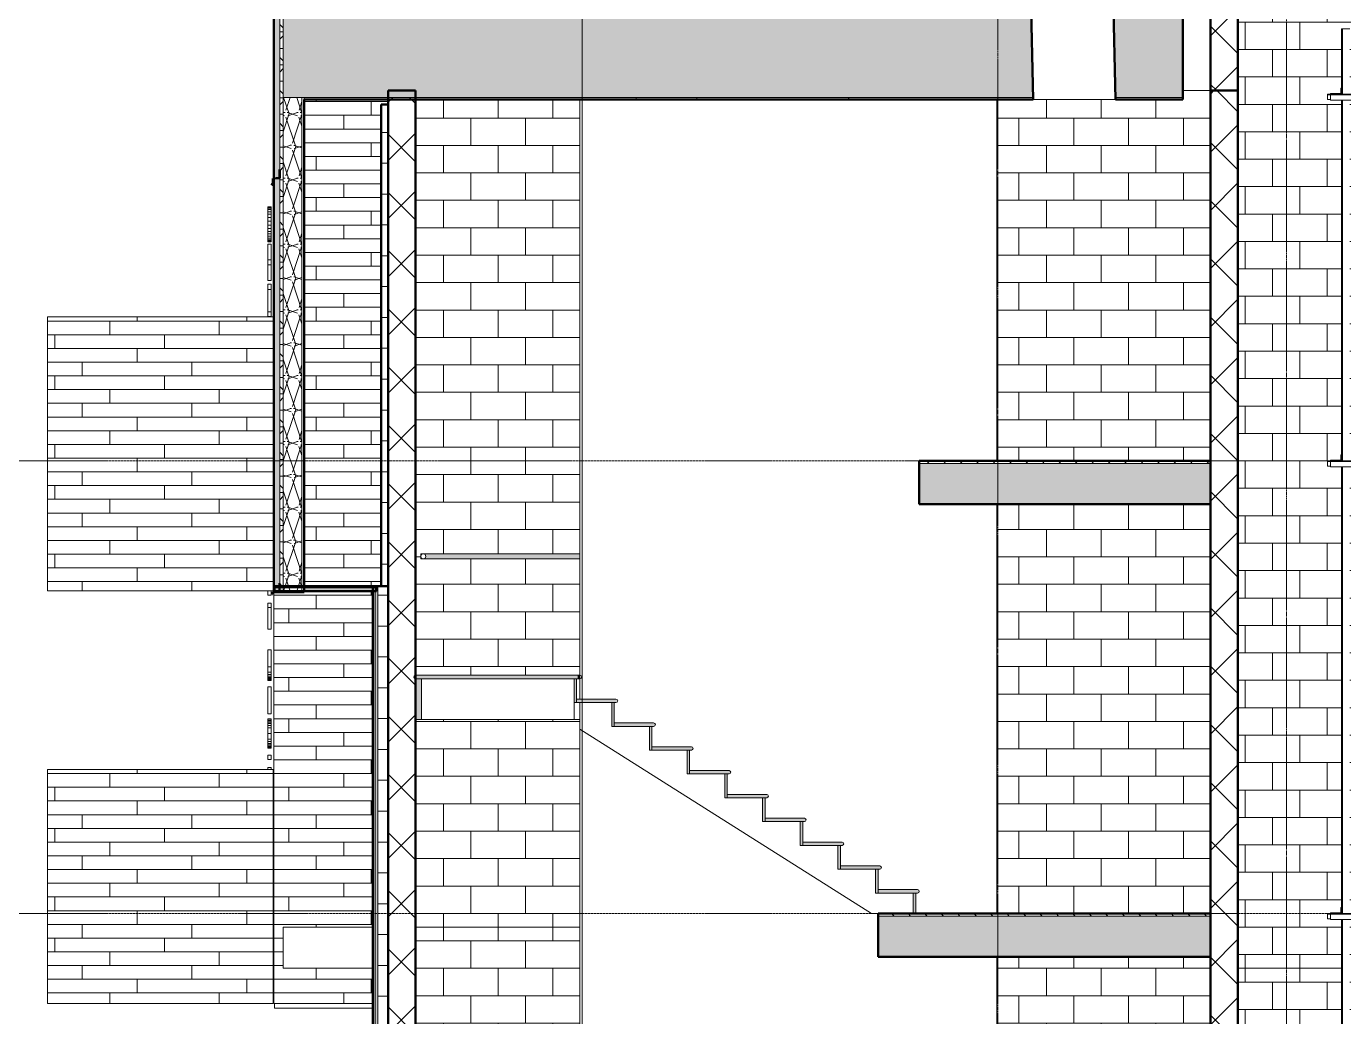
# Model space of a CAD drawing. Header units: inches. Extents: x 9661 to 15313, y -337 to 660.
# Drawn here: x 13187 to 13571.5, y 105.9 to 394.7 of the extents above; entities that cross this region are included whole.
import ezdxf

# ---------------------------------------------------------------- set-up
doc = ezdxf.new("R2010")
doc.units = ezdxf.units.IN
doc.header["$MEASUREMENT"] = 0
doc.linetypes.add('Dash Dot 3_16_', pattern=[0.3125, 0.1875, -0.0625, 0, -0.0625])
doc.linetypes.add('Grid Line 1_2_', pattern=[0.875, 0.5, -0.125, 0.125, -0.125])
for name, color, linetype, lineweight in [('0-4', 130, 'Continuous', 5), ('0-6', 250, 'Continuous', 50), ('A-ANNO-SYMB-1', 150, 'Dash Dot 3_16_', 9), ('A-CLNG', 13, 'Continuous', 13), ('A-CLNG-1', 135, 'Continuous', 13), ('A-CLNG-3', 13, 'Continuous', 50), ('A-CLNG-4', 31, 'Continuous', 5), ('A-CLNG-PATT-1', 13, 'Continuous', 9), ('A-FLOR-1', 135, 'Continuous', 13), ('A-FLOR-6', 31, 'Continuous', 5), ('A-FLOR-7', 250, 'Continuous', 50), ('A-FLOR-HRAL-1', 9, 'Continuous', 9), ('A-FLOR-HRAL-2', 7, 'Continuous', 9), ('A-FLOR-LEVL-1', 51, 'Grid Line 1_2_', 9), ('A-FLOR-MCUT-1', 10, 'Continuous', 13), ('A-FLOR-PATT-2', 55, 'Continuous', 9), ('A-GENM-1', 55, 'Continuous', 9), ('A-ROOF', 132, 'Continuous', 13), ('A-ROOF-2', 132, 'Continuous', 50), ('A-ROOF-3', 135, 'Continuous', 13), ('A-ROOF-PATT-1', 132, 'Continuous', 9), ('A-WALL', 113, 'Continuous', 13), ('A-WALL-1', 10, 'Continuous', 13), ('A-WALL-2', 135, 'Continuous', 13), ('A-WALL-3', 251, 'Continuous', 5), ('A-WALL-4', 8, 'Continuous', 5), ('A-WALL-6', 31, 'Continuous', 5), ('A-WALL-7', 252, 'Continuous', 13), ('A-WALL-8', 113, 'Continuous', 50), ('A-WALL-9', 250, 'Continuous', 50), ('A-WALL-PATT-3', 45, 'Continuous', 9), ('A-WALL-PATT-4', 55, 'Continuous', 9), ('A-WALL-PATT-5', 111, 'Continuous', 9), ('G-ANNO-SYMB-1', 111, 'Continuous', 9), ('I-WALL-2', 135, 'Continuous', 13), ('S-STRS-2', 31, 'Continuous', 5), ('S-STRS-3', 7, 'Continuous', 9)]:
    doc.layers.add(name, color=color, linetype=linetype, lineweight=lineweight)
pattern_1 = [(0, (-3012.324, 138.832), (0, 4.798), []), (315, (-3012.324, 138.832), (4.798427, 0), [6.786, -6.786]), (45, (-3012.324, 138.832), (4.798427, 0), [6.786, -6.786])]
pattern_2 = [(45, (-3012.324, 138.832), (-8.48528, 8.48528), []), (135, (-3012.324, 138.832), (-8.48528, -8.48528), [])]
pattern_3 = [(0, (14107.5676, 138.832), (0, 4.798), []), (315, (14107.5676, 138.832), (4.798427, 0), [6.786, -6.786]), (45, (14107.5676, 138.832), (4.798427, 0), [6.786, -6.786])]
pattern_4 = [(161.57, (14108.0476, 139.312), (-3.8399538, -1.54e-05), [0, -27.322, 3.034, 0]), (18.43, (14107.0876, 139.312), (-3.8399538, 1.54e-05), [0, -27.322, 3.034, 0]), (108.43, (14108.0476, 139.312), (1.919622, -9.6005246), [9.106, -21.25]), (71.57, (14107.0876, 139.312), (1.919622, 9.6005246), [9.106, -21.25])]
pattern_5 = [(0, (14107.568, 138.832), (30.72, 7.68), [1.267, -21.773, 1.267, -21.773, -122.88]), (0, (14107.568, 138.832), (30.72, 7.68), [-46.08, 1.267, -44.813, 1.267, -21.773, -53.76]), (0, (14107.568, 138.832), (30.72, 7.68), [-115.2, 1.267, -14.093, 1.267, -37.133]), (120, (14119.088, 142.672), (-22.011075, 22.7643), [1.267, -21.773, 1.267, -21.773, -122.88]), (120, (14119.088, 142.672), (-22.011075, 22.7643), [-46.08, 1.267, -44.813, 1.267, -21.773, -53.76]), (120, (14119.088, 142.672), (-22.011075, 22.7643), [-115.2, 1.267, -14.093, 1.267, -37.133]), (240, (14122.928, 158.032), (-8.708925, -30.4443), [1.267, -21.773, 1.267, -21.773, -122.88]), (240, (14122.928, 158.032), (-8.708925, -30.4443), [-46.08, 1.267, -44.813, 1.267, -21.773, -53.76]), (240, (14122.928, 158.032), (-8.708925, -30.4443), [-115.2, 1.267, -14.093, 1.267, -37.133])]
pattern_6 = [(0, (14107.568, 138.832), (0, 9), []), (90, (14107.568, 138.832), (-9, 6e-16), [])]

# ---------------------------------------------------------------- blocks, each defined once
blk = doc.blocks.new('Railing - Railing-2254808-BUILDING SECTION - NORTH_SOUTH AT ELEVATOR AND COURTYARD - LOOKING EAST')
at = {"layer": 'A-FLOR-HRAL-1'}
h = blk.add_hatch(color=256, dxfattribs=at)
h.paths.add_polyline_path([(-3817.82, 240.16), (-3817.75, 240.46), (-3817.72, 240.53), (-3817.6, 240.69), (-3817.45, 240.81), (-3817.27, 240.88), (-3817.27, 240.91), (-3817.82, 240.88), (-3817.82, 240.31)], flags=0)
h.paths.add_polyline_path([(-3803.9, 240.16), (-3771.32, 240.16), (-3771.32, 240.91), (-3816.88, 240.88), (-3816.7, 240.81), (-3816.54, 240.69), (-3816.4, 240.46), (-3816.35, 240.35), (-3816.32, 240.16), (-3816.27, 240.16)], flags=0)
h = blk.add_hatch(color=256, dxfattribs=at)
h.paths.add_polyline_path([(-3817.07, 239.41), (-3771.32, 239.43), (-3771.32, 240.16), (-3816.32, 240.16), (-3816.35, 239.96), (-3816.42, 239.78), (-3816.54, 239.63), (-3816.7, 239.51), (-3816.88, 239.43), (-3817.07, 239.41)], flags=0)
h.paths.add_polyline_path([(-3817.07, 239.41), (-3817.08, 239.41), (-3817.72, 239.41)], flags=0)
h.paths.add_polyline_path([(-3817.82, 239.41), (-3817.27, 239.43), (-3817.45, 239.51), (-3817.6, 239.63), (-3817.72, 239.78), (-3817.8, 239.96), (-3817.82, 239.96), (-3817.82, 239.43)], flags=0)
at = {"layer": 'A-FLOR-HRAL-2'}
for p, q in [((-3771.32, 240.91), (-3817.82, 240.91)), ((-3817.82, 240.16), (-3817.82, 240.91)), ((-3817.82, 239.41), (-3817.82, 240.16)), ((-3817.82, 239.41), (-3771.32, 239.41))]:
    blk.add_line(p, q, dxfattribs=at)
for start, end in [(360, 180), (180, 360)]:
    blk.add_arc((-3817.07, 240.16), 0.75, start, end, dxfattribs=at)
blk = doc.blocks.new('Otis_G2S_072320191620 - Otis_G2S_072320191620-2295120-BUILDING SECTION - NORTH_SOUTH AT ELEVATOR AND COURTYARD - LOOKING EAST')
at = {"layer": 'A-GENM-1'}
for p, q in [((-3549.06, 394), (-3548.75, 394)), ((-3549.06, 375), (-3549.06, 394)), ((-3548.75, 394), (-3546.62, 394)), ((-3548.75, 375), (-3548.75, 394)), ((-3553.1, 375), (-3552.22, 375)), ((-3553.1, 374.8), (-3553.1, 375)), ((-3553.1, 374.8), (-3553.1, 373.43)), ((-3552.22, 374.8), (-3553.1, 374.8)), ((-3552.22, 373.43), (-3553.1, 373.43)), ((-3552.22, 375.2), (-3549.07, 375.2)), ((-3552.22, 375), (-3552.22, 375.2)), ((-3552.22, 375), (-3517.45, 375)), ((-3552.22, 374.8), (-3552.22, 375)), ((-3549.07, 375), (-3552.22, 375)), ((-3552.22, 374.8), (-3517.45, 374.8)), ((-3552.22, 373.23), (-3552.22, 374.8)), ((-3517.45, 374.8), (-3552.22, 374.8)), ((-3517.45, 373.23), (-3552.22, 373.23)), ((-3549.26, 376.77), (-3549.07, 376.77)), ((-3549.26, 375.2), (-3549.26, 376.77)), ((-3549.07, 375.2), (-3549.26, 375.2)), ((-3549.07, 376.77), (-3549.07, 375.2)), ((-3549.07, 375.2), (-3549.07, 375)), ((-3549.06, 268), (-3549.06, 373.23)), ((-3548.75, 268), (-3548.75, 373.23)), ((-3549.26, 269.77), (-3549.07, 269.77)), ((-3549.26, 268.2), (-3549.26, 269.77)), ((-3549.07, 269.77), (-3549.07, 268.2)), ((-3553.1, 268), (-3552.22, 268)), ((-3553.1, 267.8), (-3553.1, 268)), ((-3553.1, 267.8), (-3553.1, 266.43)), ((-3552.22, 267.8), (-3553.1, 267.8)), ((-3552.22, 266.43), (-3553.1, 266.43)), ((-3552.22, 268.2), (-3549.07, 268.2)), ((-3552.22, 268), (-3552.22, 268.2)), ((-3552.22, 268), (-3517.45, 268)), ((-3552.22, 267.8), (-3552.22, 268)), ((-3549.07, 268), (-3552.22, 268)), ((-3552.22, 267.8), (-3517.45, 267.8)), ((-3552.22, 266.23), (-3552.22, 267.8)), ((-3517.45, 267.8), (-3552.22, 267.8)), ((-3517.45, 266.23), (-3552.22, 266.23)), ((-3549.07, 268.2), (-3549.26, 268.2)), ((-3549.07, 268.2), (-3549.07, 268)), ((-3549.06, 136), (-3549.06, 266.23)), ((-3548.75, 136), (-3548.75, 266.23)), ((-3553.1, 136), (-3552.22, 136)), ((-3553.1, 135.8), (-3553.1, 136)), ((-3553.1, 135.8), (-3553.1, 134.43)), ((-3552.22, 135.8), (-3553.1, 135.8)), ((-3552.22, 136.2), (-3549.07, 136.2)), ((-3552.22, 136), (-3552.22, 136.2)), ((-3552.22, 136), (-3517.45, 136)), ((-3552.22, 135.8), (-3552.22, 136)), ((-3549.07, 136), (-3552.22, 136)), ((-3552.22, 135.8), (-3517.45, 135.8)), ((-3552.22, 134.23), (-3552.22, 135.8)), ((-3517.45, 135.8), (-3552.22, 135.8)), ((-3549.26, 137.77), (-3549.07, 137.77)), ((-3549.26, 136.2), (-3549.26, 137.77)), ((-3549.07, 136.2), (-3549.26, 136.2)), ((-3549.07, 137.77), (-3549.07, 136.2)), ((-3549.07, 136.2), (-3549.07, 136)), ((-3552.22, 134.43), (-3553.1, 134.43)), ((-3517.45, 134.23), (-3552.22, 134.23)), ((-3549.06, 0), (-3549.06, 134.23)), ((-3548.75, 0), (-3548.75, 134.23))]:
    blk.add_line(p, q, dxfattribs=at)
blk = doc.blocks.new('CTR - 1st Phase -Stairs _ Elevators_rvt-2-BUILDING SECTION - NORTH_SOUTH AT ELEVATOR AND COURTYARD - LOOKING EAST')
at = {"layer": 'A-FLOR-6'}
for points in [[(-3587.32, 255.37), (-3587.32, 267.25), (-3672.32, 267.25), (-3672.32, 255.37), (-3649.7, 255.37)], [(-3602.79, 123.38), (-3587.32, 123.38), (-3587.32, 135.25), (-3684.32, 135.25), (-3684.32, 123.38), (-3649.7, 123.38)]]:
    blk.add_hatch(color=256, dxfattribs=at).paths.add_polyline_path(points, flags=0)
at = {"layer": 'A-FLOR-PATT-2'}
h = blk.add_hatch(dxfattribs=at)
h.set_pattern_fill('FP_42', color=256, style=0, pattern_type=2)
h.set_pattern_definition(pattern_1)
h.paths.add_polyline_path([(-3587.32, 267.25), (-3587.32, 268), (-3672.32, 268), (-3672.32, 267.25), (-3649.7, 267.25)], flags=0)
h = blk.add_hatch(dxfattribs=at)
h.set_pattern_fill('FP_42', color=256, style=0, pattern_type=2)
h.set_pattern_definition(pattern_1)
h.paths.add_polyline_path([(-3669.82, 135.25), (-3587.32, 135.25), (-3587.32, 136), (-3684.32, 136), (-3684.32, 135.25)], flags=0)
at = {"layer": 'A-WALL-PATT-3'}
h = blk.add_hatch(dxfattribs=at)
h.set_pattern_fill('FP_70', color=256, style=0, pattern_type=2)
h.set_pattern_definition(pattern_2)
h.paths.add_polyline_path([(-3579.32, 376), (-3579.32, 452), (-3587.32, 452), (-3587.32, 376)], flags=0)
h = blk.add_hatch(dxfattribs=at)
h.set_pattern_fill('FP_70', color=256, style=0, pattern_type=2)
h.set_pattern_definition(pattern_2)
h.paths.add_polyline_path([(-3819.32, -4), (-3819.32, 374), (-3827.32, 374), (-3827.32, -4), (-3820.66, -4)], flags=0)
h = blk.add_hatch(dxfattribs=at)
h.set_pattern_fill('FP_70', color=256, style=0, pattern_type=2)
h.set_pattern_definition(pattern_2)
h.paths.add_polyline_path([(-3583.32, 0), (-3579.32, 0), (-3579.32, 376), (-3587.32, 376), (-3587.32, 0)], flags=0)
at = {"layer": 'A-WALL-PATT-4'}
h = blk.add_hatch(dxfattribs=at)
h.set_pattern_fill('FP_71', color=256, style=0, pattern_type=2)
h.set_pattern_definition([(0, (-3481.324, -188), (0, 8), []), (90, (-3481.324, -188), (-8, 8), [8, -8])])
h.paths.add_polyline_path([(-3579.32, -152), (-3579.32, -12.63), (-3583.32, -12.63), (-3583.32, -152)], flags=0)
h.paths.add_polyline_path([(-3571.32, -152), (-3549.06, -152), (-3549.06, -45.77), (-3552.22, -45.77), (-3552.22, -45.57), (-3553.1, -45.57), (-3553.1, -44), (-3552.22, -44), (-3552.22, -43.8), (-3549.26, -43.8), (-3549.26, -42.23), (-3549.07, -42.23), (-3549.06, -1.77), (-3552.22, -1.77), (-3552.22, -1.57), (-3553.1, -1.57), (-3553.1, 0), (-3552.22, 0), (-3552.22, 0.2), (-3549.26, 0.2), (-3549.26, 1.77), (-3549.07, 1.77), (-3549.06, 134.23), (-3552.22, 134.23), (-3552.22, 134.43), (-3553.1, 134.43), (-3553.1, 136), (-3552.22, 136), (-3552.22, 136.2), (-3549.26, 136.2), (-3549.26, 137.77), (-3549.07, 137.77), (-3549.06, 266.23), (-3552.22, 266.23), (-3552.22, 266.43), (-3553.1, 266.43), (-3553.1, 268), (-3552.22, 268), (-3552.22, 268.2), (-3549.26, 268.2), (-3549.26, 269.77), (-3549.07, 269.77), (-3549.06, 373.23), (-3552.22, 373.23), (-3552.22, 373.43), (-3553.1, 373.43), (-3553.1, 375), (-3552.22, 375), (-3552.22, 375.2), (-3549.26, 375.2), (-3549.26, 376.77), (-3549.07, 376.77), (-3549.06, 394), (-3546.62, 394), (-3546.62, 375), (-3517.45, 375), (-3517.45, 394), (-3512.45, 394), (-3512.45, 375), (-3501.82, 375), (-3501.82, 394), (-3499.38, 394), (-3499.38, 376.77), (-3499.19, 376.77), (-3499.19, 375.2), (-3496.23, 375.2), (-3496.23, 375), (-3495.35, 375), (-3495.35, 373.43), (-3496.23, 373.43), (-3496.23, 373.23), (-3499.38, 373.23), (-3499.38, 269.77), (-3499.19, 269.77), (-3499.19, 268.2), (-3496.23, 268.2), (-3496.23, 268), (-3495.35, 268), (-3495.35, 266.43), (-3496.23, 266.43), (-3496.23, 266.23), (-3499.38, 266.23), (-3499.38, 137.77), (-3499.19, 137.77), (-3499.19, 136.2), (-3496.23, 136.2), (-3496.23, 136), (-3495.35, 136), (-3495.35, 134.43), (-3496.23, 134.43), (-3496.23, 134.23), (-3499.38, 134.23), (-3499.38, 1.77), (-3499.19, 1.77), (-3499.19, 0.2), (-3496.23, 0.2), (-3496.23, 0), (-3495.35, 0), (-3495.35, -1.57), (-3496.23, -1.57), (-3496.23, -1.77), (-3499.38, -1.77), (-3499.38, -42.23), (-3499.19, -42.23), (-3499.19, -43.8), (-3496.23, -43.8), (-3496.23, -44), (-3495.35, -44), (-3495.35, -45.57), (-3496.23, -45.57), (-3496.23, -45.77), (-3499.38, -45.77), (-3499.38, -152), (-3487.73, -152), (-3487.73, -68), (-3487.32, -68), (-3487.32, -66.87), (-3486.28, -66.87), (-3486.28, -66), (-3485.32, -66), (-3485.32, -35.02), (-3486.97, -35.02), (-3486.97, -33.96), (-3485.32, -33.96), (-3485.32, -17.06), (-3486.97, -17.06), (-3486.97, -16), (-3485.32, -16), (-3485.32, 0), (-3487.73, 0), (-3487.73, 84), (-3487.32, 84), (-3487.32, 85.13), (-3486.28, 85.13), (-3486.28, 86), (-3485.32, 86), (-3485.32, 136), (-3487.73, 136), (-3487.73, 220), (-3487.32, 220), (-3487.32, 221.13), (-3486.28, 221.13), (-3486.28, 222), (-3485.32, 222), (-3485.32, 268), (-3487.73, 268), (-3487.73, 352), (-3487.32, 352), (-3487.32, 353.13), (-3486.28, 353.13), (-3486.28, 354), (-3485.32, 354), (-3485.32, 452), (-3564.82, 452), (-3579.32, 451.7), (-3579.32, 0), (-3571.32, 0), (-3571.32, -149.82)], flags=0)
h.paths.add_polyline_path([(-3546.62, -152), (-3546, -152), (-3546, -84.62), (-3546.31, -84.62), (-3546.31, -76.98), (-3533.72, -76.98), (-3533.72, -76.44), (-3517.45, -76.44), (-3517.45, -45.77), (-3546.62, -45.77), (-3546.62, -149)], flags=0)
h.paths.add_polyline_path([(-3544.5, -152), (-3543.13, -152), (-3543.13, -108.98), (-3525.65, -108.98), (-3525.65, -84.62), (-3544.5, -84.62), (-3544.5, -148.93)], flags=0)
h.paths.add_polyline_path([(-3503.94, -152), (-3503.94, -84.62), (-3512.45, -84.62), (-3512.45, -108.98), (-3505.3, -108.98), (-3505.3, -152)], flags=0)
h.paths.add_polyline_path([(-3502.44, -152), (-3501.82, -152), (-3501.82, -45.77), (-3512.45, -45.77), (-3512.45, -76.98), (-3502.13, -76.98), (-3502.13, -84.62), (-3502.44, -84.62), (-3502.44, -147.54)], flags=0)
h.paths.add_polyline_path([(-3517.45, -108.98), (-3517.45, -84.62), (-3522.78, -84.62), (-3522.78, -108.98)], flags=0)
h.paths.add_polyline_path([(-3501.82, -44), (-3501.82, -1.77), (-3512.45, -1.77), (-3512.45, -44), (-3502.23, -44)], flags=0)
h.paths.add_polyline_path([(-3546.62, -44), (-3517.45, -44), (-3517.45, -1.77), (-3546.62, -1.77), (-3546.62, -27.04)], flags=0)
h.paths.add_polyline_path([(-3502.23, 0), (-3501.82, 0), (-3501.82, 134.23), (-3512.45, 134.23), (-3512.45, 0)], flags=0)
h.paths.add_polyline_path([(-3517.45, 0), (-3517.45, 134.23), (-3546.62, 134.23), (-3546.62, 0), (-3535.75, 0)], flags=0)
h.paths.add_polyline_path([(-3517.45, 136), (-3517.45, 266.23), (-3546.62, 266.23), (-3546.62, 136), (-3535.75, 136)], flags=0)
h.paths.add_polyline_path([(-3501.82, 136), (-3501.82, 266.23), (-3512.45, 266.23), (-3512.45, 136)], flags=0)
h.paths.add_polyline_path([(-3512.45, 268), (-3501.82, 268), (-3501.82, 373.23), (-3512.45, 373.23), (-3512.45, 343.62)], flags=0)
h.paths.add_polyline_path([(-3536.29, 268), (-3517.45, 268), (-3517.45, 373.23), (-3546.62, 373.23), (-3546.62, 268), (-3537.98, 268)], flags=0)
h.paths.add_polyline_path([(-3527.22, 422), (-3527.22, 422.37), (-3524.41, 422.37), (-3524.41, 426.37), (-3527.22, 426.37), (-3527.22, 426.75), (-3521.22, 426.75), (-3521.22, 426.37), (-3524.03, 426.37), (-3524.03, 422.37), (-3521.22, 422.37), (-3521.22, 422), (-3523.18, 422)], flags=0)
h = blk.add_hatch(dxfattribs=at)
h.set_pattern_fill('FP_73', color=256, style=0, pattern_type=2)
h.set_pattern_definition([(0, (-3835.324, -56), (0, 8), []), (90, (-3835.324, -56), (-8, 8), [8, -8])])
h.paths.add_polyline_path([(-3819.32, 0), (-3771.32, 0), (-3771.32, 55.12), (-3819.32, 55.12), (-3819.32, 22.69)], flags=0)
h.paths.add_polyline_path([(-3602.79, 0), (-3587.32, 0), (-3587.32, 123.38), (-3649.7, 123.38), (-3649.7, 35.43), (-3637.57, 35.41), (-3637.57, 33.93), (-3649.7, 33.93), (-3649.7, 0), (-3636.31, 0)], flags=0)
h.paths.add_polyline_path([(-3771.82, 68), (-3771.32, 68), (-3771.32, 101.93), (-3817.82, 101.96), (-3817.82, 103.43), (-3771.32, 103.43), (-3771.32, 192.6), (-3819.32, 192.6), (-3819.32, 68), (-3771.9, 68)], flags=0)
h.paths.add_polyline_path([(-3587.32, 136), (-3587.32, 255.37), (-3649.7, 255.37), (-3649.7, 136), (-3602.79, 136)], flags=0)
h.paths.add_polyline_path([(-3819.32, 205.47), (-3771.32, 205.47), (-3771.32, 239.41), (-3817.82, 239.43), (-3817.82, 240.91), (-3771.32, 240.91), (-3771.32, 373.37), (-3819.32, 373.37), (-3819.32, 206.08)], flags=0)
h.paths.add_polyline_path([(-3649.7, 268), (-3587.32, 268), (-3587.32, 376), (-3595.32, 376), (-3595.32, 373.37), (-3649.7, 373.37), (-3649.7, 343.62)], flags=0)
at = {"layer": 'S-STRS-2'}
for points in [[(-3817.57, 204.47), (-3771.82, 204.47), (-3771.82, 205.47), (-3819.32, 205.47), (-3819.32, 204.47)], [(-3819.32, 192.6), (-3817.57, 192.6), (-3817.57, 204.47), (-3819.32, 204.47)], [(-3773.07, 197.53), (-3772.32, 197.53), (-3772.32, 204.47), (-3773.07, 204.47), (-3773.07, 198.53)], [(-3771.82, 204.47), (-3771.57, 204.54), (-3771.47, 204.62), (-3771.34, 204.84), (-3771.34, 205.1), (-3771.47, 205.33), (-3771.57, 205.41), (-3771.82, 205.47), (-3771.82, 205.06)], [(-3760.82, 197.53), (-3760.57, 197.59), (-3760.47, 197.67), (-3760.34, 197.9), (-3760.34, 198.16), (-3760.47, 198.38), (-3760.69, 198.51), (-3760.82, 198.53), (-3772.32, 198.53), (-3772.32, 197.53), (-3762, 197.53)], [(-3762.07, 190.58), (-3761.32, 190.58), (-3761.32, 197.53), (-3762.07, 197.53), (-3762.07, 191.58)], [(-3749.82, 190.58), (-3749.57, 190.65), (-3749.47, 190.73), (-3749.34, 190.95), (-3749.34, 191.21), (-3749.47, 191.43), (-3749.57, 191.51), (-3749.82, 191.58), (-3761.32, 191.58), (-3761.32, 190.58), (-3751.07, 190.58)], [(-3750.32, 183.63), (-3750.32, 190.58), (-3751.07, 190.58), (-3751.07, 183.63)], [(-3740.07, 183.63), (-3738.82, 183.63), (-3738.57, 183.7), (-3738.47, 183.78), (-3738.34, 184), (-3738.34, 184.26), (-3738.47, 184.49), (-3738.57, 184.56), (-3738.82, 184.63), (-3750.32, 184.63), (-3750.32, 183.63)], [(-3740.07, 176.68), (-3739.32, 176.68), (-3739.32, 183.63), (-3740.07, 183.63), (-3740.07, 177.68)], [(-3727.82, 176.68), (-3727.57, 176.75), (-3727.47, 176.83), (-3727.34, 177.05), (-3727.34, 177.31), (-3727.47, 177.54), (-3727.57, 177.62), (-3727.82, 177.68), (-3739.32, 177.68), (-3739.32, 176.68), (-3729.07, 176.68)], [(-3728.32, 169.74), (-3728.32, 176.68), (-3729.07, 176.68), (-3729.07, 169.74)], [(-3718.07, 169.74), (-3716.82, 169.74), (-3716.57, 169.8), (-3716.47, 169.88), (-3716.34, 170.11), (-3716.34, 170.37), (-3716.47, 170.59), (-3716.57, 170.67), (-3716.82, 170.74), (-3728.32, 170.74), (-3728.32, 169.74)], [(-3717.32, 162.79), (-3717.32, 169.74), (-3718.07, 169.74), (-3718.07, 162.79)], [(-3707.07, 162.79), (-3705.82, 162.79), (-3705.57, 162.86), (-3705.47, 162.94), (-3705.34, 163.16), (-3705.34, 163.42), (-3705.47, 163.64), (-3705.57, 163.72), (-3705.82, 163.79), (-3717.32, 163.79), (-3717.32, 162.79), (-3714.42, 162.79)], [(-3706.32, 155.84), (-3706.32, 162.79), (-3707.07, 162.79), (-3707.07, 155.84)], [(-3703.34, 155.84), (-3694.82, 155.84), (-3694.57, 155.91), (-3694.47, 155.99), (-3694.34, 156.21), (-3694.34, 156.47), (-3694.47, 156.7), (-3694.57, 156.78), (-3694.82, 156.84), (-3706.32, 156.84), (-3706.32, 155.84)], [(-3695.32, 148.89), (-3695.32, 155.84), (-3696.07, 155.84), (-3696.07, 148.89)], [(-3685.07, 148.89), (-3683.82, 148.89), (-3683.57, 148.96), (-3683.47, 149.04), (-3683.34, 149.27), (-3683.34, 149.52), (-3683.47, 149.75), (-3683.57, 149.83), (-3683.82, 149.89), (-3695.32, 149.89), (-3695.32, 148.89), (-3686.58, 148.89)], [(-3684.32, 141.95), (-3684.32, 148.89), (-3685.07, 148.89), (-3685.07, 141.95)], [(-3672.82, 141.95), (-3672.57, 142.01), (-3672.47, 142.09), (-3672.34, 142.32), (-3672.34, 142.58), (-3672.47, 142.8), (-3672.57, 142.88), (-3672.82, 142.95), (-3684.32, 142.95), (-3684.32, 141.95), (-3674.07, 141.95)], [(-3674.07, 136), (-3673.32, 136), (-3673.32, 141.95), (-3674.07, 141.95), (-3674.07, 137.31)]]:
    blk.add_hatch(color=256, dxfattribs=at).paths.add_polyline_path(points, flags=0)
at = {"layer": 'A-FLOR-1'}
for p, q in [((-3857.97, 132), (-3831.82, 132)), ((-3857.97, 132), (-3857.97, 120)), ((-3819.32, 132), (-3771.32, 132)), ((-3579.32, 132), (-3549.06, 132)), ((-3831.82, 120), (-3857.97, 120)), ((-3771.32, 120), (-3819.32, 120)), ((-3587.32, 120), (-3649.7, 120)), ((-3549.06, 120), (-3579.32, 120))]:
    blk.add_line(p, q, dxfattribs=at)
at = {"layer": 'A-FLOR-7'}
for p, q in [((-3672.32, 268), (-3587.32, 268)), ((-3672.32, 255.37), (-3672.32, 268)), ((-3587.32, 255.37), (-3587.32, 268)), ((-3587.32, 255.37), (-3672.32, 255.37)), ((-3684.32, 136), (-3587.32, 136)), ((-3684.32, 123.38), (-3684.32, 136)), ((-3587.32, 123.38), (-3587.32, 136)), ((-3587.32, 123.38), (-3684.32, 123.38))]:
    blk.add_line(p, q, dxfattribs=at)
at = {"layer": 'A-FLOR-MCUT-1'}
for p, q in [((-3587.32, 267.25), (-3672.32, 267.25)), ((-3587.32, 135.25), (-3684.32, 135.25))]:
    blk.add_line(p, q, dxfattribs=at)
at = {"layer": 'A-WALL-2'}
blk.add_line((-3587.32, 376), (-3595.32, 376), dxfattribs=at)
at = {"layer": 'A-WALL-9'}
for p, q in [((-3587.32, 376), (-3587.32, 452)), ((-3579.32, 452), (-3579.32, 376)), ((-3827.32, 376), (-3827.32, -4)), ((-3819.32, 376), (-3827.32, 376)), ((-3819.32, -4), (-3819.32, 376)), ((-3587.32, 0), (-3587.32, 376)), ((-3587.32, 376), (-3579.32, 376)), ((-3587.32, 376), (-3579.32, 376)), ((-3579.32, 376), (-3579.32, 0))]:
    blk.add_line(p, q, dxfattribs=at)
at = {"layer": 'I-WALL-2'}
for p, q in [((-3771.32, 373.37), (-3771.32, 198.53)), ((-3649.7, 268), (-3649.7, 373.37)), ((-3649.7, 136), (-3649.7, 255.37)), ((-3771.32, 189.77), (-3771.32, 61.2)), ((-3649.7, 0), (-3649.7, 123.38))]:
    blk.add_line(p, q, dxfattribs=at)
at = {"layer": 'S-STRS-3'}
for p, q in [((-3771.82, 205.47), (-3819.32, 205.47)), ((-3819.32, 205.47), (-3819.32, 204.47)), ((-3819.32, 205.47), (-3819.32, 204.47)), ((-3819.32, 204.47), (-3817.57, 204.47)), ((-3819.32, 204.47), (-3819.32, 192.6)), ((-3819.32, 204.47), (-3771.82, 204.47)), ((-3817.57, 204.47), (-3817.57, 192.6)), ((-3773.07, 197.53), (-3773.07, 204.47)), ((-3772.32, 204.47), (-3773.07, 204.47)), ((-3772.32, 204.47), (-3772.32, 197.53)), ((-3771.82, 205.47), (-3771.32, 205.47)), ((-3771.82, 205.47), (-3771.82, 204.47)), ((-3771.82, 205.47), (-3771.82, 204.47)), ((-3771.82, 204.47), (-3771.32, 204.47)), ((-3771.32, 204.47), (-3771.82, 204.47)), ((-3771.32, 204.47), (-3771.32, 205.47)), ((-3771.32, 205.47), (-3771.32, 204.47)), ((-3771.32, 204.47), (-3771.32, 198.53)), ((-3773.07, 192.6), (-3773.07, 197.53)), ((-3772.32, 197.53), (-3773.07, 197.53)), ((-3772.32, 198.53), (-3760.82, 198.53)), ((-3772.32, 198.53), (-3772.32, 197.53)), ((-3772.32, 197.53), (-3760.82, 197.53)), ((-3771.32, 197.53), (-3771.32, 192.6)), ((-3771.32, 197.53), (-3771.32, 189.77)), ((-3762.07, 190.58), (-3762.07, 197.53)), ((-3761.32, 197.53), (-3762.07, 197.53)), ((-3761.32, 197.53), (-3761.32, 190.58)), ((-3817.57, 192.6), (-3819.32, 192.6)), ((-3817.57, 192.6), (-3773.07, 192.6)), ((-3771.32, 192.6), (-3773.07, 192.6)), ((-3686.19, 136), (-3771.32, 189.77)), ((-3761.32, 190.58), (-3762.07, 190.58)), ((-3761.32, 191.58), (-3749.82, 191.58)), ((-3761.32, 191.58), (-3761.32, 190.58)), ((-3761.32, 190.58), (-3749.82, 190.58)), ((-3751.07, 183.63), (-3751.07, 190.58)), ((-3750.32, 190.58), (-3751.07, 190.58)), ((-3750.32, 190.58), (-3750.32, 183.63)), ((-3750.32, 184.63), (-3738.82, 184.63)), ((-3750.32, 184.63), (-3750.32, 183.63)), ((-3750.32, 183.63), (-3751.07, 183.63)), ((-3750.32, 183.63), (-3738.82, 183.63)), ((-3740.07, 176.68), (-3740.07, 183.63)), ((-3739.32, 183.63), (-3740.07, 183.63)), ((-3739.32, 183.63), (-3739.32, 176.68)), ((-3739.32, 177.68), (-3727.82, 177.68)), ((-3739.32, 177.68), (-3739.32, 176.68)), ((-3739.32, 176.68), (-3740.07, 176.68)), ((-3739.32, 176.68), (-3727.82, 176.68)), ((-3729.07, 169.74), (-3729.07, 176.68)), ((-3728.32, 176.68), (-3729.07, 176.68)), ((-3728.32, 176.68), (-3728.32, 169.74)), ((-3728.32, 169.74), (-3729.07, 169.74)), ((-3728.32, 170.74), (-3716.82, 170.74)), ((-3728.32, 170.74), (-3728.32, 169.74)), ((-3728.32, 169.74), (-3716.82, 169.74)), ((-3718.07, 162.79), (-3718.07, 169.74)), ((-3717.32, 169.74), (-3718.07, 169.74)), ((-3717.32, 169.74), (-3717.32, 162.79)), ((-3717.32, 162.79), (-3718.07, 162.79)), ((-3717.32, 163.79), (-3705.82, 163.79)), ((-3717.32, 163.79), (-3717.32, 162.79)), ((-3717.32, 162.79), (-3705.82, 162.79)), ((-3707.07, 155.84), (-3707.07, 162.79)), ((-3706.32, 162.79), (-3707.07, 162.79)), ((-3706.32, 162.79), (-3706.32, 155.84)), ((-3706.32, 155.84), (-3707.07, 155.84)), ((-3706.32, 156.84), (-3694.82, 156.84)), ((-3706.32, 156.84), (-3706.32, 155.84)), ((-3706.32, 155.84), (-3694.82, 155.84)), ((-3696.07, 148.89), (-3696.07, 155.84)), ((-3695.32, 155.84), (-3696.07, 155.84)), ((-3695.32, 155.84), (-3695.32, 148.89)), ((-3695.32, 148.89), (-3696.07, 148.89)), ((-3695.32, 149.89), (-3683.82, 149.89)), ((-3695.32, 149.89), (-3695.32, 148.89)), ((-3695.32, 148.89), (-3683.82, 148.89)), ((-3685.07, 141.95), (-3685.07, 148.89)), ((-3684.32, 148.89), (-3685.07, 148.89)), ((-3684.32, 148.89), (-3684.32, 141.95)), ((-3684.32, 142.95), (-3672.82, 142.95)), ((-3684.32, 142.95), (-3684.32, 141.95)), ((-3684.32, 141.95), (-3685.07, 141.95)), ((-3684.32, 141.95), (-3672.82, 141.95)), ((-3674.07, 136), (-3674.07, 141.95)), ((-3673.32, 141.95), (-3674.07, 141.95)), ((-3673.32, 141.95), (-3673.32, 136)), ((-3684.32, 136), (-3686.19, 136)), ((-3673.32, 136), (-3674.07, 136))]:
    blk.add_line(p, q, dxfattribs=at)
for centre, start, end in [((-3819.32, 204.97), 90, 270), ((-3771.82, 204.97), 270, 90), ((-3771.32, 204.97), 270, 90), ((-3760.82, 198.03), 270, 90), ((-3749.82, 191.08), 270, 90), ((-3738.82, 184.13), 270, 90), ((-3727.82, 177.18), 270, 90), ((-3716.82, 170.24), 270, 90), ((-3705.82, 163.29), 270, 90), ((-3694.82, 156.34), 270, 90), ((-3683.82, 149.39), 270, 90), ((-3672.82, 142.45), 270, 90)]:
    blk.add_arc(centre, 0.5, start, end, dxfattribs=at)
at = {"layer": '0-6'}
for name in ['Otis_G2S_072320191620 - Otis_G2S_072320191620-2295120-BUILDING SECTION - NORTH_SOUTH AT ELEVATOR AND COURTYARD - LOOKING EAST', 'Railing - Railing-2254808-BUILDING SECTION - NORTH_SOUTH AT ELEVATOR AND COURTYARD - LOOKING EAST']:
    blk.add_blockref(name, (0, 0), dxfattribs=at)
blk = doc.blocks.new('Basic Wall _ EXT - FIBER CEMENT - LARGE - ___-2505168-BUILDING SECTION - NORTH_SOUTH AT ELEVATOR AND COURTYARD - LOOKING EAST')
at = {"layer": 'A-WALL-7'}
blk.add_hatch(color=256, dxfattribs=at).paths.add_polyline_path([(-3861.05, 229.15), (-3861.02, 229.15), (-3861.02, 229.7), (-3861.05, 229.69)], flags=0)
at = {"layer": 'A-WALL-2'}
blk.add_line((-3858.97, 229.88), (-3858.97, 232.37), dxfattribs=at)
at = {"layer": 'A-WALL-8'}
for p, q in [((-3858.97, 232.37), (-3859, 232.37)), ((-3859, 232.37), (-3859, 229.9)), ((-3859, 229.9), (-3861.05, 229.73)), ((-3861.05, 229.73), (-3861.05, 229.15)), ((-3861.02, 229.15), (-3861.05, 229.15)), ((-3858.97, 229.88), (-3861.02, 229.7)), ((-3861.02, 229.15), (-3861.02, 229.7))]:
    blk.add_line(p, q, dxfattribs=at)
blk = doc.blocks.new('Basic Wall _ EXT - FIBER CEMENT - LARGE - ___-2162461-BUILDING SECTION - NORTH_SOUTH AT ELEVATOR AND COURTYARD - LOOKING EAST')
at = {"layer": 'A-WALL-1'}
blk.add_hatch(color=256, dxfattribs=at).paths.add_polyline_path([(-3861.26, 348.66), (-3860.97, 349.05), (-3860.97, 350.33), (-3861, 350.32), (-3861, 349.02), (-3861.29, 348.68)], flags=0)
at = {"layer": 'A-WALL-2'}
for p, q in [((-3861.27, 348.55), (-3861.25, 348.53)), ((-3861.23, 348.55), (-3861.25, 348.57))]:
    blk.add_line(p, q, dxfattribs=at)
for centre, radius, start, end in [((-3861.21, 348.62), 0.0937, 140, 230), ((-3861.21, 348.62), 0.0625, 140, 230), ((-3861.19, 348.6), 0.0938, 230, 320), ((-3861.19, 348.6), 0.0625, 230, 320)]:
    blk.add_arc(centre, radius, start, end, dxfattribs=at)
at = {"layer": 'A-WALL-8'}
for p, q in [((-3859, 350.53), (-3861, 350.35)), ((-3861, 350.35), (-3861, 349.02)), ((-3858.97, 350.5), (-3860.97, 350.33)), ((-3860.97, 349.01), (-3860.97, 350.33)), ((-3858.97, 353), (-3859, 353)), ((-3859, 353), (-3859, 350.53)), ((-3858.97, 350.5), (-3858.97, 353)), ((-3861, 349.02), (-3861.29, 348.68)), ((-3861.27, 348.55), (-3861.25, 348.53)), ((-3861.26, 348.66), (-3860.97, 349.01)), ((-3861.23, 348.55), (-3861.25, 348.57)), ((-3860.86, 348.9), (-3861.14, 348.56)), ((-3861.12, 348.54), (-3860.84, 348.88)), ((-3860.84, 348.88), (-3860.86, 348.9))]:
    blk.add_line(p, q, dxfattribs=at)
for centre, radius, start, end in [((-3861.21, 348.62), 0.0937, 140, 230), ((-3861.21, 348.62), 0.0625, 140, 230), ((-3861.19, 348.6), 0.0938, 230, 320), ((-3861.19, 348.6), 0.0625, 230, 320)]:
    blk.add_arc(centre, radius, start, end, dxfattribs=at)

msp = doc.modelspace()

# ---------------------------------------------------------------- hatches: boundary and pattern name
at = {"layer": 'A-CLNG-4'}
h = msp.add_hatch(color=256, dxfattribs=at)
h.paths.add_polyline_path([(13261.82, 230), (13261.44, 231), (13260.13, 231), (13259.56, 230), (13261.53, 230)], flags=0)
h.paths.add_polyline_path([(13288.07, 230), (13288.07, 231), (13268.04, 231), (13268.04, 230), (13282.48, 230)], flags=0)
at = {"layer": 'A-CLNG-PATT-1'}
h = msp.add_hatch(dxfattribs=at)
h.set_pattern_fill('FP_58', color=256, style=0, pattern_type=2)
h.set_pattern_definition([(45, (14107.568, 138.832), (-9.50352, 9.50352), []), (45, (14107.568, 153.232), (-9.50352, 9.50352), [])])
h.paths.add_polyline_path([(13282.48, 231), (13288.07, 231), (13288.07, 231.5), (13268.04, 231.5), (13268.04, 231)], flags=0)
h.paths.add_polyline_path([(13260.94, 231), (13261.44, 231), (13261.25, 231.5), (13260.42, 231.5), (13260.13, 231), (13260.94, 231)], flags=0)
at = {"layer": 'A-ROOF-PATT-1'}
h = msp.add_hatch(dxfattribs=at)
h.set_pattern_fill('FP_43', color=256, style=0, pattern_type=2)
h.set_pattern_definition(pattern_4)
h.paths.add_polyline_path([(13504.83, 374), (13524.57, 374), (13524.57, 403.4), (13504.22, 402.99), (13504.82, 374)], flags=0)
h.paths.add_polyline_path([(13267.42, 374), (13480.81, 374), (13480.23, 402.49), (13261.92, 398), (13261.92, 374)], flags=0)
h = msp.add_hatch(dxfattribs=at)
h.set_pattern_fill('FP_39', color=256, style=0, pattern_type=2)
h.set_pattern_definition(pattern_5)
h.paths.add_polyline_path([(13383.03, 373.37), (13480.83, 373.37), (13480.81, 374), (13300.57, 374), (13300.57, 373.37), (13348.57, 373.37)], flags=0)
h.paths.add_polyline_path([(13282.48, 373.37), (13292.57, 373.37), (13292.57, 374), (13268.04, 374), (13268.04, 373.37)], flags=0)
h.paths.add_polyline_path([(13517.1, 373.37), (13524.57, 373.37), (13524.57, 374), (13504.82, 374), (13504.83, 373.37)], flags=0)
at = {"layer": 'A-WALL-3'}
for points in [[(13259.42, 350.5), (13259.42, 422), (13259.17, 422), (13259.17, 350.5)], [(13259.42, 229.75), (13259.42, 350.5), (13259.17, 350.5), (13259.17, 229.75)]]:
    msp.add_hatch(color=256, dxfattribs=at).paths.add_polyline_path(points, flags=0)
at = {"layer": 'A-WALL-4'}
for points in [[(13259.42, 350.5), (13260.92, 350.5), (13260.92, 422), (13259.42, 422), (13259.42, 355.08)], [(13260.9, 229.75), (13260.92, 229.75), (13260.9, 230), (13259.56, 230), (13260.42, 231.5), (13260.92, 231.5), (13260.92, 350.5), (13259.42, 350.5), (13259.42, 229.75), (13259.48, 229.75), (13260.89, 229.75)], [(13289.57, -26), (13289.57, 231.5), (13288.82, 231.5), (13288.82, -26)]]:
    msp.add_hatch(color=256, dxfattribs=at).paths.add_polyline_path(points, flags=0)
at = {"layer": 'A-WALL-6'}
msp.add_hatch(color=256, dxfattribs=at).paths.add_polyline_path([(13288.07, -26), (13288.82, -26), (13288.82, 231.5), (13288.07, 231.5), (13288.07, -23.54)], flags=0)
at = {"layer": 'A-WALL-PATT-4'}
h = msp.add_hatch(dxfattribs=at)
h.set_pattern_fill('FP_57', color=256, style=0, pattern_type=2)
h.set_pattern_definition([(0, (13263.6056, 136.8), (0, 4), []), (90, (13263.606, 136.8), (-8, 8), [4, -28]), (90, (13279.606, 140.8), (-8, 8), [4, -28])])
h.paths.add_polyline_path([(13282.48, 109.75), (13288.07, 109.75), (13288.07, 120), (13261.92, 120), (13261.92, 132), (13288.07, 132), (13288.07, 230), (13268.04, 230), (13268.04, 229.75), (13259.17, 229.72), (13259.17, 109.75)], flags=0)
h.paths.add_polyline_path([(13290.57, 231.5), (13290.57, 372), (13292.57, 372), (13292.57, 373.25), (13268.04, 373.25), (13268.04, 231.5), (13289.57, 231.5)], flags=0)
h = msp.add_hatch(dxfattribs=at)
h.set_pattern_fill('FP_44', color=256, style=0, pattern_type=2)
h.set_pattern_definition([(0, (13195.2926, 268.8), (0, 4), []), (90, (13195.293, 268.8), (-8, 8), [4, -28]), (90, (13211.293, 272.8), (-8, 8), [4, -28])])
h.paths.add_polyline_path([(13193.17, 230.12), (13258.98, 230.12), (13258.98, 310), (13193.17, 310), (13193.17, 251.93)], flags=0)
h = msp.add_hatch(dxfattribs=at)
h.set_pattern_fill('FP_45', color=256, style=0, pattern_type=2)
h.set_pattern_definition([(0, (13195.2926, 136.8), (0, 4), []), (90, (13195.293, 136.8), (-8, 8), [4, -28]), (90, (13211.293, 140.8), (-8, 8), [4, -28])])
h.paths.add_polyline_path([(13258.98, 109.75), (13258.98, 178), (13193.17, 178), (13193.17, 109.75), (13248.96, 109.75)], flags=0)
at = {"layer": 'A-WALL-PATT-5'}
h = msp.add_hatch(dxfattribs=at)
h.set_pattern_fill('FP_42', color=256, style=0, pattern_type=2)
h.set_pattern_definition(pattern_3)
h.paths.add_polyline_path([(13261.92, 350.5), (13261.92, 422), (13260.92, 422), (13260.92, 350.5), (13261.53, 350.5)], flags=0)
h = msp.add_hatch(dxfattribs=at)
h.set_pattern_fill('FP_43', color=256, style=0, pattern_type=2)
h.set_pattern_definition(pattern_4)
h.paths.add_polyline_path([(13267.42, 350.5), (13267.42, 374), (13261.92, 374), (13261.92, 350.5), (13265.72, 350.5)], flags=0)
h.paths.add_polyline_path([(13261.92, 398), (13267.42, 398.11), (13267.42, 422), (13261.92, 422), (13261.92, 398.11)], flags=0)
h = msp.add_hatch(dxfattribs=at)
h.set_pattern_fill('FP_39', color=256, style=0, pattern_type=2)
h.set_pattern_definition(pattern_5)
h.paths.add_polyline_path([(13268.04, 350.5), (13268.04, 374), (13267.42, 374), (13267.42, 350.5)], flags=0)
h.paths.add_polyline_path([(13267.42, 402.86), (13268.04, 402.88), (13268.04, 422), (13267.42, 421.96), (13267.42, 402.88)], flags=0)
h = msp.add_hatch(dxfattribs=at)
h.set_pattern_fill('FP_55', color=256, style=0, pattern_type=2)
h.set_pattern_definition(pattern_6)
h.paths.add_polyline_path([(13292.57, 231.5), (13292.57, 372), (13290.57, 372), (13290.57, 231.5)], flags=0)
h = msp.add_hatch(dxfattribs=at)
h.set_pattern_fill('FP_42', color=256, style=0, pattern_type=2)
h.set_pattern_definition(pattern_3)
h.paths.add_polyline_path([(13261.53, 229.75), (13261.92, 229.75), (13261.92, 350.5), (13260.92, 350.5), (13260.93, 231.5), (13261.25, 231.5), (13261.82, 230), (13260.92, 230), (13260.95, 229.75)], flags=0)
h = msp.add_hatch(dxfattribs=at)
h.set_pattern_fill('FP_43', color=256, style=0, pattern_type=2)
h.set_pattern_definition(pattern_4)
h.paths.add_polyline_path([(13267.42, 229.75), (13267.42, 350.5), (13261.92, 350.5), (13261.92, 229.75), (13265.72, 229.75)], flags=0)
h = msp.add_hatch(dxfattribs=at)
h.set_pattern_fill('FP_55', color=256, style=0, pattern_type=2)
h.set_pattern_definition(pattern_6)
h.paths.add_polyline_path([(13292.57, -26), (13292.57, 231.5), (13289.57, 231.5), (13289.57, -26), (13290.76, -26)], flags=0)

# ---------------------------------------------------------------- linework, layer by layer
at = {"layer": 'A-ANNO-SYMB-1'}
for p, q in [((13470.5, 442.26), (13470.5, -195.51)), ((13554.78, -195.51), (13554.78, 442.26))]:
    msp.add_line(p, q, dxfattribs=at)
at = {"layer": 'A-CLNG'}
msp.add_line((13289.17, 231), (13259.42, 231), dxfattribs=at)
at = {"layer": 'A-CLNG-1'}
for p, q in [((13259.42, 108.37), (13259.42, 109.75)), ((13288.07, 108.37), (13259.42, 108.37))]:
    msp.add_line(p, q, dxfattribs=at)
at = {"layer": 'A-CLNG-3'}
for p, q in [((13288.07, 231.5), (13259.42, 231.5)), ((13259.42, 231.5), (13259.42, 230)), ((13289.17, 231.5), (13289.17, 230)), ((13259.42, 230), (13289.17, 230))]:
    msp.add_line(p, q, dxfattribs=at)
at = {"layer": 'A-FLOR-LEVL-1'}
for p, q in [((12951.93, 268), (15288.94, 268)), ((12951.93, 136), (15288.94, 136))]:
    msp.add_line(p, q, dxfattribs=at)
at = {"layer": 'A-GENM-1'}
for p, q in [((13257.42, 342.01), (13257.42, 342.1)), ((13258.42, 342.1), (13257.42, 342.1)), ((13257.42, 341.75), (13257.42, 342.01)), ((13258.42, 342.01), (13257.42, 342.01)), ((13257.42, 341.31), (13257.42, 341.75)), ((13258.42, 341.75), (13257.42, 341.75)), ((13257.42, 340.7), (13257.42, 341.31)), ((13258.42, 341.31), (13257.42, 341.31)), ((13257.42, 339.93), (13257.42, 340.7)), ((13258.42, 340.7), (13257.42, 340.7)), ((13257.42, 339.02), (13257.42, 339.93)), ((13258.42, 339.93), (13257.42, 339.93)), ((13257.42, 337.96), (13257.42, 339.02)), ((13258.42, 339.02), (13257.42, 339.02)), ((13258.42, 342.1), (13258.42, 342.01)), ((13258.42, 342.01), (13258.42, 341.75)), ((13258.42, 341.75), (13258.42, 341.31)), ((13258.42, 341.31), (13258.42, 340.7)), ((13258.42, 340.7), (13258.42, 339.93)), ((13258.42, 339.93), (13258.42, 339.02)), ((13258.42, 339.02), (13258.42, 337.96)), ((13257.42, 336.77), (13257.42, 337.96)), ((13258.42, 337.96), (13257.42, 337.96)), ((13257.42, 335.82), (13257.42, 336.77)), ((13258.42, 336.77), (13257.42, 336.77)), ((13257.42, 334.96), (13257.42, 335.82)), ((13258.42, 335.82), (13257.42, 335.82)), ((13257.42, 334.19), (13257.42, 334.96)), ((13258.42, 334.96), (13257.42, 334.96)), ((13258.42, 337.96), (13258.42, 336.77)), ((13258.42, 336.77), (13258.42, 335.82)), ((13258.42, 335.82), (13258.42, 334.96)), ((13258.42, 334.96), (13258.42, 334.19)), ((13257.42, 333.52), (13257.42, 334.19)), ((13258.42, 334.19), (13257.42, 334.19)), ((13257.42, 332.97), (13257.42, 333.52)), ((13258.42, 333.52), (13257.42, 333.52)), ((13257.42, 332.53), (13257.42, 332.97)), ((13258.42, 332.97), (13257.42, 332.97)), ((13257.42, 332.23), (13257.42, 332.53)), ((13258.42, 332.53), (13257.42, 332.53)), ((13257.42, 332.04), (13257.42, 332.23)), ((13258.42, 332.23), (13257.42, 332.23)), ((13257.42, 331.88), (13257.42, 332.04)), ((13258.42, 332.04), (13257.42, 332.04)), ((13258.42, 331.88), (13257.42, 331.88)), ((13257.42, 326.64), (13257.42, 331.22)), ((13257.42, 331.22), (13258.42, 331.22)), ((13258.42, 334.19), (13258.42, 333.52)), ((13258.42, 333.52), (13258.42, 332.97)), ((13258.42, 332.97), (13258.42, 332.53)), ((13258.42, 332.53), (13258.42, 332.23)), ((13258.42, 332.23), (13258.42, 332.04)), ((13258.42, 332.04), (13258.42, 331.88)), ((13258.42, 331.22), (13258.42, 326.64)), ((13257.42, 325.2), (13257.42, 326.64)), ((13258.42, 326.64), (13257.42, 326.64)), ((13257.42, 320.67), (13257.42, 325.2)), ((13258.42, 325.2), (13257.42, 325.2)), ((13258.42, 326.64), (13258.42, 325.2)), ((13258.42, 325.2), (13258.42, 320.67)), ((13258.42, 320.67), (13257.42, 320.67)), ((13257.42, 317.98), (13257.42, 319.51)), ((13258.42, 319.51), (13257.42, 319.51)), ((13258.42, 319.51), (13258.42, 317.98)), ((13257.42, 311.44), (13257.42, 317.98)), ((13258.42, 317.98), (13257.42, 317.98)), ((13258.42, 317.98), (13258.42, 311.44)), ((13257.42, 310.12), (13257.42, 311.44)), ((13258.42, 311.44), (13257.42, 311.44)), ((13258.42, 311.44), (13258.42, 310.12)), ((13257.42, 310.12), (13258.42, 310.12)), ((13257.42, 228.85), (13257.42, 230.12)), ((13258.42, 228.85), (13257.42, 228.85)), ((13258.42, 230.12), (13258.42, 228.85)), ((13257.42, 225.22), (13257.42, 226.54)), ((13258.42, 226.54), (13257.42, 226.54)), ((13257.42, 218.96), (13257.42, 225.22)), ((13258.42, 225.22), (13257.42, 225.22)), ((13258.42, 226.54), (13258.42, 225.22)), ((13258.42, 225.22), (13258.42, 218.96)), ((13258.42, 218.96), (13257.42, 218.96)), ((13257.42, 207.97), (13257.42, 212.86)), ((13258.42, 212.86), (13257.42, 212.86)), ((13258.42, 212.86), (13258.42, 207.97)), ((13257.42, 206.35), (13257.42, 207.97)), ((13258.42, 207.97), (13257.42, 207.97)), ((13258.42, 207.97), (13258.42, 206.35)), ((13257.42, 205.72), (13257.42, 206.35)), ((13258.42, 206.35), (13257.42, 206.35)), ((13257.42, 205.2), (13257.42, 205.72)), ((13258.42, 205.72), (13257.42, 205.72)), ((13257.42, 204.8), (13257.42, 205.2)), ((13258.42, 205.2), (13257.42, 205.2)), ((13257.42, 204.52), (13257.42, 204.8)), ((13258.42, 204.8), (13257.42, 204.8)), ((13257.42, 204.34), (13257.42, 204.52)), ((13258.42, 204.52), (13257.42, 204.52)), ((13257.42, 204.29), (13257.42, 204.34)), ((13258.42, 204.34), (13257.42, 204.34)), ((13257.42, 204.2), (13257.42, 204.29)), ((13258.42, 204.29), (13257.42, 204.29)), ((13257.42, 203.96), (13257.42, 204.2)), ((13257.42, 204.2), (13258.42, 204.2)), ((13258.42, 203.96), (13257.42, 203.96)), ((13258.42, 206.35), (13258.42, 205.72)), ((13258.42, 205.72), (13258.42, 205.2)), ((13258.42, 205.2), (13258.42, 204.8)), ((13258.42, 204.8), (13258.42, 204.52)), ((13258.42, 204.52), (13258.42, 204.34)), ((13258.42, 204.34), (13258.42, 204.29)), ((13258.42, 204.29), (13258.42, 204.2)), ((13258.42, 204.2), (13258.42, 203.96)), ((13257.42, 194.23), (13257.42, 202.14)), ((13258.42, 202.14), (13257.42, 202.14)), ((13258.42, 202.14), (13258.42, 194.23)), ((13258.42, 194.23), (13257.42, 194.23)), ((13257.42, 192.42), (13257.42, 192.75)), ((13258.42, 192.75), (13257.42, 192.75)), ((13257.42, 192.35), (13257.42, 192.42)), ((13258.42, 192.42), (13257.42, 192.42)), ((13257.42, 192.16), (13257.42, 192.35)), ((13258.42, 192.35), (13257.42, 192.35)), ((13258.42, 192.75), (13258.42, 192.42)), ((13258.42, 192.42), (13258.42, 192.35)), ((13258.42, 192.35), (13258.42, 192.16)), ((13257.42, 191.83), (13257.42, 192.16)), ((13258.42, 192.16), (13257.42, 192.16)), ((13257.42, 191.38), (13257.42, 191.83)), ((13258.42, 191.83), (13257.42, 191.83)), ((13257.42, 190.81), (13257.42, 191.38)), ((13258.42, 191.38), (13257.42, 191.38)), ((13257.42, 190.15), (13257.42, 190.81)), ((13258.42, 190.81), (13257.42, 190.81)), ((13257.42, 188.52), (13257.42, 190.15)), ((13258.42, 190.15), (13257.42, 190.15)), ((13257.42, 186.85), (13257.42, 188.52)), ((13258.42, 188.52), (13257.42, 188.52)), ((13258.42, 192.16), (13258.42, 191.83)), ((13258.42, 191.83), (13258.42, 191.38)), ((13258.42, 191.38), (13258.42, 190.81)), ((13258.42, 190.81), (13258.42, 190.15)), ((13258.42, 190.15), (13258.42, 188.52)), ((13258.42, 188.52), (13258.42, 186.85)), ((13257.42, 186.17), (13257.42, 186.85)), ((13258.42, 186.85), (13257.42, 186.85)), ((13257.42, 185.6), (13257.42, 186.17)), ((13258.42, 186.17), (13257.42, 186.17)), ((13257.42, 185.14), (13257.42, 185.6)), ((13258.42, 185.6), (13257.42, 185.6)), ((13257.42, 184.8), (13257.42, 185.14)), ((13258.42, 185.14), (13257.42, 185.14)), ((13257.42, 184.59), (13257.42, 184.8)), ((13258.42, 184.8), (13257.42, 184.8)), ((13257.42, 184.5), (13257.42, 184.59)), ((13258.42, 184.59), (13257.42, 184.59)), ((13258.42, 186.85), (13258.42, 186.17)), ((13258.42, 186.17), (13258.42, 185.6)), ((13258.42, 185.6), (13258.42, 185.14)), ((13258.42, 185.14), (13258.42, 184.8)), ((13258.42, 184.8), (13258.42, 184.59)), ((13258.42, 184.59), (13258.42, 184.5)), ((13257.42, 184.34), (13257.42, 184.5)), ((13258.42, 184.5), (13257.42, 184.5)), ((13257.42, 184.17), (13257.42, 184.34)), ((13258.42, 184.34), (13257.42, 184.34)), ((13258.42, 184.17), (13257.42, 184.17)), ((13257.42, 180.88), (13257.42, 182.2)), ((13258.42, 182.2), (13257.42, 182.2)), ((13258.42, 180.88), (13257.42, 180.88)), ((13258.42, 184.5), (13258.42, 184.34)), ((13258.42, 184.34), (13258.42, 184.17)), ((13258.42, 182.2), (13258.42, 180.88)), ((13257.42, 178), (13257.42, 178.57)), ((13258.42, 178.57), (13257.42, 178.57)), ((13258.42, 178.57), (13258.42, 178))]:
    msp.add_line(p, q, dxfattribs=at)
at = {"layer": 'A-ROOF'}
for p, q in [((13261.92, 374), (13480.81, 374)), ((13504.82, 374), (13524.57, 374))]:
    msp.add_line(p, q, dxfattribs=at)
at = {"layer": 'A-ROOF-2'}
for p, q in [((13504.83, 373.37), (13504.12, 407.98)), ((13524.57, 373.37), (13524.57, 408.4)), ((13480.83, 373.37), (13480.12, 407.49)), ((13480.83, 373.37), (13268.04, 373.37)), ((13504.83, 373.37), (13524.57, 373.37))]:
    msp.add_line(p, q, dxfattribs=at)
at = {"layer": 'A-ROOF-3'}
msp.add_line((13504.83, 373.37), (13480.83, 373.37), dxfattribs=at)
at = {"layer": 'A-WALL'}
for p, q in [((13259.42, 422), (13259.42, 229.75)), ((13260.92, 422), (13260.92, 229.75)), ((13261.92, 403), (13261.92, 229.75)), ((13267.42, 374), (13267.42, 229.75)), ((13268.04, 373.37), (13268.04, 374)), ((13259.42, 350.5), (13259.17, 350.5)), ((13288.82, 231.5), (13288.82, -26)), ((13289.57, 231.5), (13289.57, -26))]:
    msp.add_line(p, q, dxfattribs=at)
at = {"layer": 'A-WALL-2'}
for p, q in [((13292.57, 373.25), (13268.04, 373.25)), ((13258.98, 310), (13193.17, 310)), ((13193.17, 310), (13193.17, 230.12)), ((13258.98, 230.12), (13258.98, 310)), ((13193.17, 230.12), (13258.98, 230.12)), ((13259.17, 229.73), (13259.17, 109.75)), ((13258.98, 178), (13193.17, 178)), ((13193.17, 178), (13193.17, 109.75)), ((13258.98, 109.75), (13258.98, 178)), ((13193.17, 109.75), (13258.98, 109.75)), ((13259.17, 109.75), (13288.07, 109.75))]:
    msp.add_line(p, q, dxfattribs=at)
at = {"layer": 'A-WALL-8'}
for p, q in [((13259.17, 229.75), (13259.17, 418.54)), ((13268.04, 229.75), (13268.04, 373.37)), ((13290.57, 372), (13290.57, 231.5)), ((13292.57, 372), (13290.57, 372)), ((13292.57, 231.5), (13292.57, 372)), ((13288.07, -26), (13288.07, 231.5)), ((13292.57, 231.5), (13288.07, 231.5)), ((13292.57, 231.5), (13292.57, -26)), ((13268.04, 229.75), (13259.17, 229.75))]:
    msp.add_line(p, q, dxfattribs=at)
at = {"layer": 'G-ANNO-SYMB-1'}
msp.add_line((13349.17, -241.84), (13349.17, 498.13), dxfattribs=at)

# ---------------------------------------------------------------- block references
at = {"layer": '0-4'}
msp.add_blockref('CTR - 1st Phase -Stairs _ Elevators_rvt-2-BUILDING SECTION - NORTH_SOUTH AT ELEVATOR AND COURTYARD - LOOKING EAST', (17119.89, 0), dxfattribs=at)
at = {"layer": 'A-WALL-2'}
for name in ['Basic Wall _ EXT - FIBER CEMENT - LARGE - ___-2162461-BUILDING SECTION - NORTH_SOUTH AT ELEVATOR AND COURTYARD - LOOKING EAST', 'Basic Wall _ EXT - FIBER CEMENT - LARGE - ___-2505168-BUILDING SECTION - NORTH_SOUTH AT ELEVATOR AND COURTYARD - LOOKING EAST']:
    msp.add_blockref(name, (17119.89, 0), dxfattribs=at)

doc.saveas('drawing.dxf')
